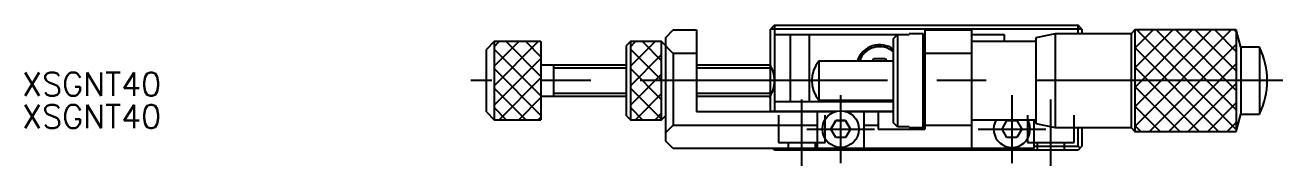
# Model space of a CAD drawing. Extents: x -123 to 254, y -108 to 96.
# Drawn here: x -115.8 to 45.8, y -107.9 to -89.9 of the extents above; entities that cross this region are included whole.
import ezdxf

# ---------------------------------------------------------------- set-up
doc = ezdxf.new("R2010")
doc.units = 0
doc.linetypes.add('CENTER', pattern=[50.8, 31.75, -6.35, 6.35, -6.35])
doc.linetypes.add('DASHED', pattern=[19.05, 12.7, -6.35])
doc.layers.get('0').update_dxf_attribs({"linetype": 'CONTINUOUS'})
doc.layers.add('CENTER', color=1, linetype='CENTER')
doc.styles.get("Standard").update_dxf_attribs({"font": 'txt.shx', "height": 3, "bigfont": 'bigfont.shx'})

# ---------------------------------------------------------------- blocks, each defined once
blk = doc.blocks.new('*U2')
at = {"color": 7, "linetype": 'CONTINUOUS'}
blk.add_text('XSGNT40', height=3, dxfattribs=at).set_placement((-116.14, -98.9))
blk = doc.blocks.new('*U3')
at = {"color": 7, "linetype": 'CONTINUOUS'}
blk.add_text('XSGNT40', height=3, dxfattribs=at).set_placement((-116.14, -103.05))

msp = doc.modelspace()

# ---------------------------------------------------------------- linework, layer by layer
at = {"color": 7, "linetype": 'CONTINUOUS'}
for p, q in [((-33.5, -91.457963), (-32.5, -90.457963)), ((-32.5, -90.457963), (-29.5, -90.457963)), ((-29.5, -90.457963), (-29.5, -100.957963)), ((-19.5, -89.857963), (-20, -90.357963)), ((20, -90.357963), (-20, -90.357963)), ((-20, -95.021471), (-20, -90.357963)), ((-19.5, -89.857963), (19.5, -89.857963)), ((-19.5, -89.857963), (-19.5, -100.857963)), ((-0.2, -90.457963), (-0.2, -103.157963)), ((-0.2, -90.457963), (5.8, -90.457963)), ((5.8, -90.457963), (5.8, -105.657963)), ((19.5, -90.957967), (19.5, -89.857963)), ((20, -90.357963), (19.5, -89.857963)), ((20, -90.357963), (20, -90.957967)), ((26.800006, -90.457964), (26.300004, -90.957967)), ((26.800006, -102.812504), (39.154546, -90.457964)), ((26.800006, -90.457964), (26.800006, -103.457962)), ((39.800007, -90.457964), (26.800006, -90.457964)), ((26.800006, -100.312504), (36.654546, -90.457964)), ((26.800006, -97.812504), (34.154546, -90.457964)), ((26.800006, -95.312504), (31.654546, -90.457964)), ((26.800006, -92.812504), (29.154546, -90.457964)), ((27.049159, -90.457964), (39.800007, -103.208811)), ((29.549159, -90.457964), (39.800007, -100.708811)), ((32.049159, -90.457964), (39.800007, -98.208811)), ((34.549159, -90.457964), (39.800007, -95.708811)), ((37.049159, -90.457964), (39.800007, -93.208811)), ((39.549159, -90.457964), (39.800007, -90.708811)), ((39.800007, -90.457964), (39.800007, -103.457962)), ((40.389495, -92.657963), (39.800007, -90.457964)), ((-55.5, -91.957963), (-56.5, -92.957963)), ((-55.5, -97.61251), (-49.845453, -91.957963)), ((-49.5, -91.957963), (-55.5, -91.957963)), ((-55.5, -91.957963), (-55.5, -101.957963)), ((-55.5, -95.11251), (-52.345453, -91.957963)), ((-55.5, -92.61251), (-54.845453, -91.957963)), ((-53.950842, -91.957963), (-49.5, -96.408804)), ((-51.450842, -91.957963), (-49.5, -93.908804)), ((-49.5, -91.957963), (-49.5, -101.957963)), ((-38, -91.957963), (-38.5, -92.457963)), ((-38, -91.957963), (-38, -101.957963)), ((-38, -95.11251), (-34.845453, -91.957963)), ((-34, -91.957963), (-38, -91.957963)), ((-38, -92.61251), (-37.345453, -91.957963)), ((-36.450842, -91.957963), (-34, -94.408804)), ((-34, -101.957963), (-34, -91.957963)), ((-32.5, -93.457963), (-34, -91.957963)), ((-33.5, -91.457963), (-33.5, -104.657963)), ((-19.5, -91.057963), (-3.715834, -91.057963)), ((-17.5, -91.057963), (-17.5, -99.657963)), ((-15, -99.657963), (-15, -91.057963)), ((-4.2, -91.549636), (-3.7, -91.041883)), ((-4.2, -102.36629), (-4.2, -91.549636)), ((-3.7, -91.041883), (-3.7, -102.874043)), ((-3.7, -91.041883), (-2.2, -91.041883)), ((-0.4, -90.957963), (-2.2, -90.957963)), ((-2.2, -91.041883), (-2.2, -90.957963)), ((-0.4, -102.957963), (-0.4, -90.957963)), ((-0.2, -91.157963), (-0.4, -90.957963)), ((-0.3, -91.057963), (-0.2, -91.057963)), ((5.8, -91.057963), (10, -91.057963)), ((14.05, -91.957963), (5.8, -91.957963)), ((10, -91.057963), (10, -91.957963)), ((16.549999, -90.957967), (14.05, -91.457966)), ((14.05, -91.457966), (14.05, -102.45796)), ((16.549999, -90.957967), (16.549999, -102.957959)), ((26.300004, -90.957967), (16.549999, -90.957967)), ((26.300004, -90.957967), (26.300004, -102.957959)), ((-56.5, -100.957963), (-56.5, -92.957963)), ((-55.5, -92.908804), (-49.5, -98.908804)), ((-38.5, -101.457963), (-38.5, -92.457963)), ((-38, -92.908804), (-34, -96.908804)), ((-38, -97.61251), (-34, -93.61251)), ((-32.5, -93.457963), (-32.5, -102.657963)), ((-29.5, -93.457963), (-32.5, -93.457963)), ((5.8, -93.457963), (-0.2, -93.457963)), ((26.800006, -92.70881), (37.549157, -103.457962)), ((28.654548, -103.457962), (39.800007, -92.312503)), ((40.389495, -92.657963), (40.389495, -101.257963)), ((42.800006, -92.657963), (40.389495, -92.657963)), ((42.800006, -92.657963), (42.800006, -101.257963)), ((-55.5, -100.11251), (-49.5, -94.11251)), ((-38.5, -94.957963), (-49.5, -94.957963)), ((-47.9, -94.957963), (-47.9, -98.957963)), ((-20.035899, -94.957963), (-29.5, -94.957963)), ((-20.035899, -94.957963), (-20.035899, -98.957963)), ((-4.2, -94.457967), (-13.822491, -94.457967)), ((-13.822491, -94.457967), (-13.822491, -99.457959)), ((-6.923763, -94.457967), (-6.721688, -94.107963)), ((-6.721688, -94.107963), (-5.278312, -94.107963)), ((-5.278312, -94.107963), (-5.076237, -94.457967)), ((26.800006, -95.20881), (35.049157, -103.457962)), ((31.154548, -103.457962), (39.800007, -94.812503)), ((-55.5, -95.408804), (-49.5, -101.408804)), ((-54.845453, -101.957963), (-49.5, -96.61251)), ((-38, -95.408804), (-34, -99.408804)), ((-38, -100.11251), (-34, -96.11251)), ((-55.5, -97.908804), (-51.450842, -101.957963)), ((-38, -97.908804), (-34, -101.908804)), ((26.800006, -97.70881), (32.549157, -103.457962)), ((33.654548, -103.457962), (39.800007, -97.312503)), ((-52.345453, -101.957963), (-49.5, -99.11251)), ((-49.5, -98.957963), (-38.5, -98.957963)), ((-37.345453, -101.957963), (-34, -98.61251)), ((-29.5, -98.957963), (-20.035899, -98.957963)), ((-20.069522, -99.244324), (-20.074144, -99.246579)), ((-20, -100.957963), (-20, -98.894454)), ((-4.2, -99.657963), (-19.5, -99.657963)), ((-13.822491, -99.457959), (-4.2, -99.457959)), ((36.154548, -103.457962), (39.800007, -99.812503)), ((-56.5, -100.957963), (-55.5, -101.957963)), ((-55.5, -100.408804), (-53.950842, -101.957963)), ((-49.845453, -101.957963), (-49.5, -101.61251)), ((-38.5, -101.457963), (-38, -101.957963)), ((-38, -100.408804), (-36.450842, -101.957963)), ((-34.845453, -101.957963), (-34, -101.11251)), ((-34, -101.957963), (-33.5, -101.457963)), ((-11.826136, -100.957963), (-29.5, -100.957963)), ((-20, -100.857963), (-11.482183, -100.857963)), ((-18.6, -100.957963), (-18.6, -100.857963)), ((-14, -100.957963), (-14, -105.657963)), ((-10.517818, -100.857963), (-4.2, -100.857963)), ((-4.2, -100.957963), (-10.173864, -100.957963)), ((-8, -105.657963), (-8, -100.957963)), ((-6.2, -100.957963), (-6.2, -103.157963)), ((26.800006, -100.20881), (30.049157, -103.457962)), ((39.800007, -103.457962), (40.389495, -101.257963)), ((40.389495, -101.257963), (42.800006, -101.257963)), ((-55.5, -101.957963), (-49.5, -101.957963)), ((-38, -101.957963), (-34, -101.957963)), ((-33.5, -103.657963), (-32.5, -102.657963)), ((-32.5, -102.657963), (-14, -102.657963)), ((-11.635085, -102.057963), (-12.270171, -103.157963)), ((-12.270171, -103.157963), (-11.635085, -102.057963)), ((-11.635085, -104.257963), (-12.270171, -103.157963)), ((-10.364915, -102.057963), (-11.635085, -102.057963)), ((-11.635085, -102.057963), (-10.364915, -102.057963)), ((-9.72983, -103.157963), (-10.364915, -102.057963)), ((-10.364915, -102.057963), (-9.72983, -103.157963)), ((-9.72983, -103.157963), (-10.364915, -104.257963)), ((-8, -102.657963), (-6.2, -102.657963)), ((-6.2, -103.157963), (-0.2, -103.157963)), ((-3.7, -102.874043), (-4.2, -102.36629)), ((-2.2, -102.874043), (-3.7, -102.874043)), ((-2.2, -102.957963), (-2.2, -102.874043)), ((-2.2, -102.957963), (-0.4, -102.957963)), ((-0.4, -102.957963), (-0.2, -102.757963)), ((-0.2, -102.657963), (5.8, -102.657963)), ((5.8, -101.957963), (14.05, -101.957963)), ((9.729829, -103.157963), (10.364915, -102.057963)), ((10.364915, -104.257963), (9.729829, -103.157963)), ((10.364915, -102.057963), (11.635085, -102.057963)), ((11.635085, -102.057963), (12.27017, -103.157963)), ((12.27017, -103.157963), (11.635085, -104.257963)), ((13.8, -101.957963), (13.8, -105.657963)), ((14.05, -102.45796), (16.549999, -102.957959)), ((16.549999, -102.957959), (26.300004, -102.957959)), ((19.5, -105.357963), (19.5, -102.957959)), ((20, -102.957959), (20, -105.357963)), ((26.300004, -102.957959), (26.800006, -103.457962)), ((26.800006, -102.70881), (27.549157, -103.457962)), ((38.654548, -103.457962), (39.800007, -102.312503)), ((-32.5, -105.657963), (-33.5, -104.657963)), ((-10.364915, -104.257963), (-11.635085, -104.257963)), ((11.635085, -104.257963), (10.364915, -104.257963)), ((26.800006, -103.457962), (39.800007, -103.457962)), ((13.8, -105.657963), (-32.5, -105.657963)), ((-19.5, -105.857963), (-19.7, -105.657963)), ((19.5, -105.857963), (-19.5, -105.857963)), ((13.8, -105.357963), (19.5, -105.357963)), ((20, -105.357963), (19.5, -105.857963)), ((19.75, -105.607963), (19.5, -105.357963))]:
    msp.add_line(p, q, dxfattribs=at)
at = {"color": 3, "linetype": 'CONTINUOUS'}
for p, q in [((-38.50002, -95.336963), (-47.9, -95.336963)), ((-20.035899, -95.336963), (-29.5, -95.336963)), ((-47.9, -98.578963), (-38.50002, -98.578963)), ((-29.5, -98.578963), (-20.035899, -98.578963))]:
    msp.add_line(p, q, dxfattribs=at)
at = {"color": 3, "linetype": 'DASHED'}
for p, q in [((-19, -101.357963), (-19, -104.857963)), ((-13, -104.857963), (-13, -101.357963)), ((13, -101.357963), (13, -104.857963)), ((19, -104.857963), (19, -101.357963)), ((-19, -104.857963), (-13, -104.857963)), ((-17.75, -104.857963), (-17.75, -105.857963)), ((-14.25, -105.857963), (-14.25, -104.857963)), ((13, -104.857963), (19, -104.857963)), ((14.25, -104.857963), (14.25, -105.857963)), ((17.75, -105.857963), (17.75, -104.857963))]:
    msp.add_line(p, q, dxfattribs=at)
at = {"color": 7, "linetype": 'CONTINUOUS'}
msp.add_circle((-11, -103.157963), 2.35, dxfattribs=at)
for centre, radius, start, end in [((-6, -95.357963), 3, 53.130102, 162.542477), ((-6, -95.357963), 2.75, 49.11480711, 160.896764), ((34.055005, -96.957963), 9.745001, 333.816209, 26.183791), ((-23.5, -96.957963), 4, 0, 30), ((-10.699996, -96.957963), 3.999997, 141.317811, 218.682189), ((-23.5, -96.957963), 4, 330, 0), ((-17, -98.357963), 3.194933, 190.824267, 196.106712), ((-17, -98.357963), 3.2, 196.122533, 200.364135), ((11, -103.157963), 2.35, 149.293644, 30.706356)]:
    msp.add_arc(centre, radius, start, end, dxfattribs=at)
at = {"layer": 'CENTER', "color": 1, "linetype": 'CENTER'}
for p, q in [((45.800006, -96.957963), (-58.5, -96.957963)), ((-16, -107.857963), (-16, -99.357963)), ((-11, -98.807963), (-11, -107.507963)), ((11, -98.807963), (11, -107.507963)), ((16, -107.857963), (16, -99.357963)), ((-15.35, -103.157963), (-6.65, -103.157963)), ((6.65, -103.157963), (15.35, -103.157963))]:
    msp.add_line(p, q, dxfattribs=at)

# ---------------------------------------------------------------- block references
at = {"color": 7, "linetype": 'CONTINUOUS'}
for name in ['*U2', '*U3']:
    msp.add_blockref(name, (0, 0), dxfattribs=at)

doc.saveas('drawing.dxf')
